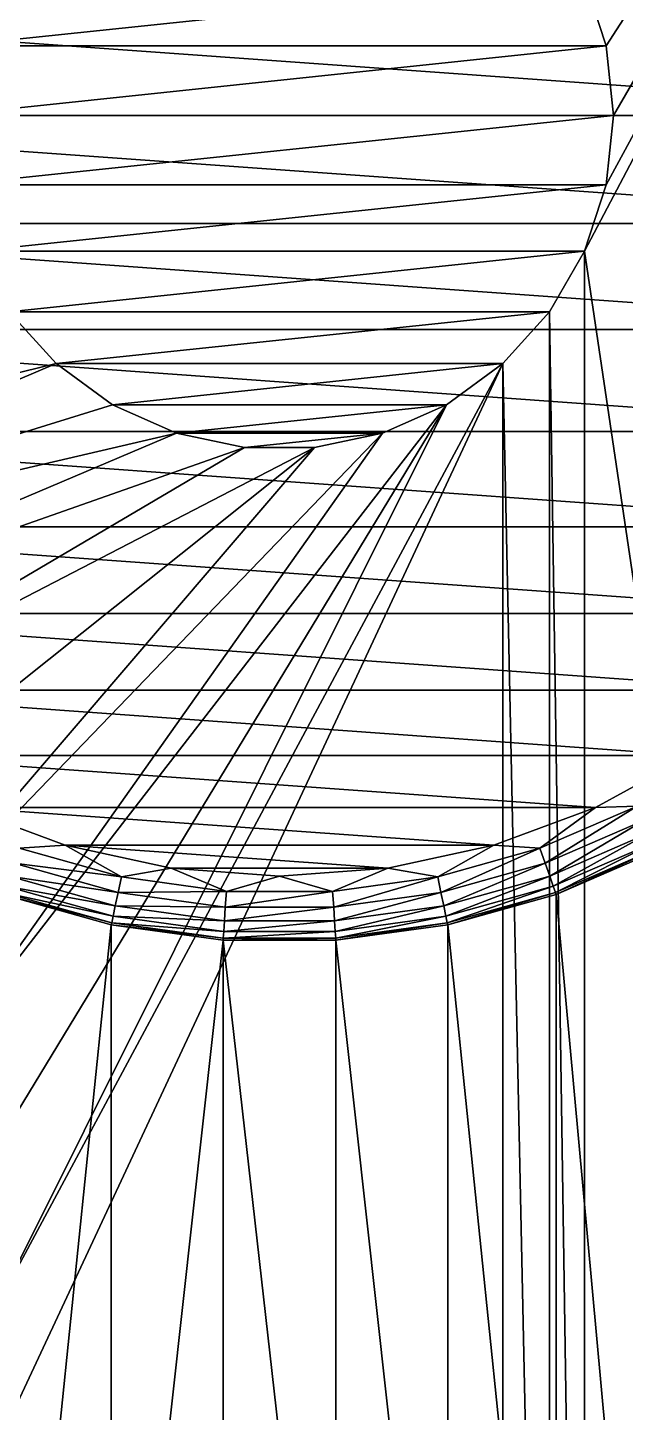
# Model space of a CAD drawing. Extents: x 464 to 15145, y 328 to 7622.
# Drawn here: x 12993 to 13827, y 4012 to 5944 of the extents above; entities that cross this region are included whole.
import ezdxf

# ---------------------------------------------------------------- set-up
doc = ezdxf.new("R2010")
doc.units = 0
doc.layers.get('0').update_dxf_attribs({"linetype": 'CONTINUOUS'})

msp = doc.modelspace()

# ---------------------------------------------------------------- linework, layer by layer
at = {"color": 7}
for points in [[(14457.2, 1016, -3744.1), (13770.5, 5632.3, -3744.1), (14457.2, 6934.5, -3744.1), (14457.2, 1016, -3744.1)], [(14457.2, 6934.5, -3744.1), (13770.5, 5632.3, -3744.1), (13800.7, 5725, -3744.1), (14457.2, 6934.5, -3744.1)], [(14457.2, 6934.5, -3744.1), (13800.7, 5918.9, -3744.1), (13770.5, 6011.6, -3744.1), (14457.2, 6934.5, -3744.1)], [(14457.2, 6934.5, -3744.1), (13800.7, 5725, -3744.1), (13810.8, 5821.9, -3744.1), (14457.2, 6934.5, -3744.1)], [(13810.8, 5821.9, -3744.1), (13800.7, 5918.9, -3744.1), (14457.2, 6934.5, -3744.1), (13810.8, 5821.9, -3744.1)], [(13800.7, 5918.9, -4528.9), (12888.5, 5918.9, -4528.9), (13770.5, 6011.6, -4528.9), (13800.7, 5918.9, -4528.9)], [(13770.5, 6011.6, -4528.9), (12888.5, 5918.9, -4528.9), (12918.6, 6011.6, -4528.9), (13770.5, 6011.6, -4528.9)], [(13800.7, 5918.9, -4528.9), (13770.5, 6011.6, -4528.9), (13800.7, 5918.9, -3744.1), (13800.7, 5918.9, -4528.9)], [(13800.7, 5918.9, -3744.1), (13770.5, 6011.6, -4528.9), (13770.5, 6011.6, -3744.1), (13800.7, 5918.9, -3744.1)], [(14406.4, 5821.9, -5216.8), (12293.5, 5973, -5216.8), (12282.7, 5821.9, -5216.8), (14406.4, 5821.9, -5216.8)], [(14395.6, 5973, -5216.8), (12293.5, 5973, -5216.8), (14406.4, 5821.9, -5216.8), (14395.6, 5973, -5216.8)], [(13810.8, 5821.9, -4528.9), (12878.3, 5821.9, -4528.9), (13800.7, 5918.9, -4528.9), (13810.8, 5821.9, -4528.9)], [(13800.7, 5918.9, -4528.9), (12878.3, 5821.9, -4528.9), (12888.5, 5918.9, -4528.9), (13800.7, 5918.9, -4528.9)], [(13800.7, 5918.9, -4528.9), (13800.7, 5918.9, -3744.1), (13810.8, 5821.9, -4528.9), (13800.7, 5918.9, -4528.9)], [(13810.8, 5821.9, -4528.9), (13800.7, 5918.9, -3744.1), (13810.8, 5821.9, -3744.1), (13810.8, 5821.9, -4528.9)], [(14406.4, 5821.9, -5216.8), (12282.7, 5821.9, -5216.8), (14395.6, 5670.8, -5216.8), (14406.4, 5821.9, -5216.8)], [(14395.6, 5670.8, -5216.8), (12282.7, 5821.9, -5216.8), (12293.5, 5670.8, -5216.8), (14395.6, 5670.8, -5216.8)], [(13810.8, 5821.9, -4528.9), (12888.5, 5725, -4528.9), (12878.3, 5821.9, -4528.9), (13810.8, 5821.9, -4528.9)], [(13800.7, 5725, -4528.9), (12888.5, 5725, -4528.9), (13810.8, 5821.9, -4528.9), (13800.7, 5725, -4528.9)], [(13810.8, 5821.9, -4528.9), (13810.8, 5821.9, -3744.1), (13800.7, 5725, -4528.9), (13810.8, 5821.9, -4528.9)], [(13800.7, 5725, -4528.9), (13810.8, 5821.9, -3744.1), (13800.7, 5725, -3744.1), (13800.7, 5725, -4528.9)], [(12888.5, 5725, -4528.9), (13800.7, 5725, -4528.9), (12918.6, 5632.3, -4528.9), (12888.5, 5725, -4528.9)], [(12918.6, 5632.3, -4528.9), (13800.7, 5725, -4528.9), (13770.5, 5632.3, -4528.9), (12918.6, 5632.3, -4528.9)], [(13800.7, 5725, -4528.9), (13800.7, 5725, -3744.1), (13770.5, 5632.3, -3744.1), (13800.7, 5725, -4528.9)], [(13770.5, 5632.3, -3744.1), (13770.5, 5632.3, -4528.9), (13800.7, 5725, -4528.9), (13770.5, 5632.3, -3744.1)], [(14395.6, 5670.8, -5216.8), (12293.5, 5670.8, -5216.8), (14363.4, 5522.8, -5216.8), (14395.6, 5670.8, -5216.8)], [(14363.4, 5522.8, -5216.8), (12293.5, 5670.8, -5216.8), (12325.7, 5522.8, -5216.8), (14363.4, 5522.8, -5216.8)], [(12918.6, 5632.3, -4528.9), (13770.5, 5632.3, -4528.9), (12967.3, 5547.8, -4528.9), (12918.6, 5632.3, -4528.9)], [(12967.3, 5547.8, -4528.9), (13770.5, 5632.3, -4528.9), (13721.8, 5547.8, -4528.9), (12967.3, 5547.8, -4528.9)], [(13770.5, 2318.2, -3744.1), (13721.8, 5547.8, -3744.1), (13770.5, 5632.3, -3744.1), (13770.5, 2318.2, -3744.1)], [(13721.8, 5547.8, -3744.1), (13721.8, 5547.8, -4528.9), (13770.5, 5632.3, -4528.9), (13721.8, 5547.8, -3744.1)], [(13721.8, 5547.8, -3744.1), (13770.5, 5632.3, -4528.9), (13770.5, 5632.3, -3744.1), (13721.8, 5547.8, -3744.1)], [(13770.5, 2318.2, -3744.1), (13770.5, 5632.3, -3744.1), (14457.2, 1016, -3744.1), (13770.5, 2318.2, -3744.1)], [(12175.2, 5265.7, -3744.1), (12967.3, 5547.8, -3744.1), (13032.6, 5475.4, -3744.1), (12175.2, 5265.7, -3744.1)], [(12967.3, 5547.8, -3744.1), (12967.3, 5547.8, -4528.9), (13032.6, 5475.4, -4528.9), (12967.3, 5547.8, -3744.1)], [(12967.3, 5547.8, -3744.1), (13032.6, 5475.4, -4528.9), (13032.6, 5475.4, -3744.1), (12967.3, 5547.8, -3744.1)], [(12967.3, 5547.8, -4528.9), (13721.8, 5547.8, -4528.9), (13032.6, 5475.4, -4528.9), (12967.3, 5547.8, -4528.9)], [(13032.6, 5475.4, -4528.9), (13721.8, 5547.8, -4528.9), (13656.6, 5475.4, -4528.9), (13032.6, 5475.4, -4528.9)], [(13721.8, 2402.7, -3744.1), (13656.6, 5475.4, -3744.1), (13721.8, 5547.8, -3744.1), (13721.8, 2402.7, -3744.1)], [(13656.6, 5475.4, -3744.1), (13656.6, 5475.4, -4528.9), (13721.8, 5547.8, -4528.9), (13656.6, 5475.4, -3744.1)], [(13656.6, 5475.4, -3744.1), (13721.8, 5547.8, -4528.9), (13721.8, 5547.8, -3744.1), (13656.6, 5475.4, -3744.1)], [(13721.8, 2402.7, -3744.1), (13721.8, 5547.8, -3744.1), (13770.5, 2318.2, -3744.1), (13721.8, 2402.7, -3744.1)], [(14363.4, 5522.8, -5216.8), (12325.7, 5522.8, -5216.8), (14310.4, 5380.8, -5216.8), (14363.4, 5522.8, -5216.8)], [(14310.4, 5380.8, -5216.8), (12325.7, 5522.8, -5216.8), (12378.7, 5380.8, -5216.8), (14310.4, 5380.8, -5216.8)], [(12175.2, 5265.7, -3744.1), (13032.6, 5475.4, -3744.1), (12325.8, 5174.7, -3744.1), (12175.2, 5265.7, -3744.1)], [(12325.8, 5174.7, -3744.1), (13032.6, 5475.4, -3744.1), (13111.4, 5418.1, -3744.1), (12325.8, 5174.7, -3744.1)], [(12944.7, 4150.9, -3744.1), (13577.7, 5418.1, -3744.1), (13656.6, 5475.4, -3744.1), (12944.7, 4150.9, -3744.1)], [(12944.7, 4150.9, -3744.1), (13656.6, 5475.4, -3744.1), (12955.3, 3975.2, -3744.1), (12944.7, 4150.9, -3744.1)], [(12955.3, 3975.2, -3744.1), (13656.6, 5475.4, -3744.1), (13656.6, 2475.1, -3744.1), (12955.3, 3975.2, -3744.1)], [(13032.6, 5475.4, -3744.1), (13032.6, 5475.4, -4528.9), (13111.4, 5418.1, -4528.9), (13032.6, 5475.4, -3744.1)], [(13032.6, 5475.4, -3744.1), (13111.4, 5418.1, -4528.9), (13111.4, 5418.1, -3744.1), (13032.6, 5475.4, -3744.1)], [(13032.6, 5475.4, -4528.9), (13656.6, 5475.4, -4528.9), (13111.4, 5418.1, -4528.9), (13032.6, 5475.4, -4528.9)], [(13111.4, 5418.1, -4528.9), (13656.6, 5475.4, -4528.9), (13577.7, 5418.1, -4528.9), (13111.4, 5418.1, -4528.9)], [(13577.7, 5418.1, -3744.1), (13577.7, 5418.1, -4528.9), (13656.6, 5475.4, -4528.9), (13577.7, 5418.1, -3744.1)], [(13577.7, 5418.1, -3744.1), (13656.6, 5475.4, -4528.9), (13656.6, 5475.4, -3744.1), (13577.7, 5418.1, -3744.1)], [(13656.6, 2475.1, -3744.1), (13656.6, 5475.4, -3744.1), (13721.8, 2402.7, -3744.1), (13656.6, 2475.1, -3744.1)], [(12325.8, 5174.7, -3744.1), (13111.4, 5418.1, -3744.1), (13200.5, 5378.4, -3744.1), (12325.8, 5174.7, -3744.1)], [(12860.6, 4492, -3744.1), (13488.6, 5378.4, -3744.1), (13577.7, 5418.1, -3744.1), (12860.6, 4492, -3744.1)], [(12860.6, 4492, -3744.1), (13577.7, 5418.1, -3744.1), (12913, 4324, -3744.1), (12860.6, 4492, -3744.1)], [(12913, 4324, -3744.1), (13577.7, 5418.1, -3744.1), (12944.7, 4150.9, -3744.1), (12913, 4324, -3744.1)], [(13111.4, 5418.1, -3744.1), (13111.4, 5418.1, -4528.9), (13200.5, 5378.4, -4528.9), (13111.4, 5418.1, -3744.1)], [(13111.4, 5418.1, -3744.1), (13200.5, 5378.4, -4528.9), (13200.5, 5378.4, -3744.1), (13111.4, 5418.1, -3744.1)], [(13111.4, 5418.1, -4528.9), (13577.7, 5418.1, -4528.9), (13200.5, 5378.4, -4528.9), (13111.4, 5418.1, -4528.9)], [(13200.5, 5378.4, -4528.9), (13577.7, 5418.1, -4528.9), (13488.6, 5378.4, -4528.9), (13200.5, 5378.4, -4528.9)], [(13488.6, 5378.4, -3744.1), (13488.6, 5378.4, -4528.9), (13577.7, 5418.1, -4528.9), (13488.6, 5378.4, -3744.1)], [(13488.6, 5378.4, -3744.1), (13577.7, 5418.1, -4528.9), (13577.7, 5418.1, -3744.1), (13488.6, 5378.4, -3744.1)], [(12325.8, 5174.7, -3744.1), (13200.5, 5378.4, -3744.1), (12464.3, 5066.1, -3744.1), (12325.8, 5174.7, -3744.1)], [(14310.4, 5380.8, -5216.8), (12378.7, 5380.8, -5216.8), (14237.8, 5247.8, -5216.8), (14310.4, 5380.8, -5216.8)], [(14237.8, 5247.8, -5216.8), (12378.7, 5380.8, -5216.8), (12451.3, 5247.8, -5216.8), (14237.8, 5247.8, -5216.8)], [(12464.3, 5066.1, -3744.1), (13200.5, 5378.4, -3744.1), (13295.8, 5358.2, -3744.1), (12464.3, 5066.1, -3744.1)], [(12788.4, 4652.5, -3744.1), (13393.3, 5358.2, -3744.1), (13488.6, 5378.4, -3744.1), (12788.4, 4652.5, -3744.1)], [(12788.4, 4652.5, -3744.1), (13488.6, 5378.4, -3744.1), (12860.6, 4492, -3744.1), (12788.4, 4652.5, -3744.1)], [(13200.5, 5378.4, -3744.1), (13200.5, 5378.4, -4528.9), (13295.8, 5358.2, -4528.9), (13200.5, 5378.4, -3744.1)], [(13200.5, 5378.4, -3744.1), (13295.8, 5358.2, -4528.9), (13295.8, 5358.2, -3744.1), (13200.5, 5378.4, -3744.1)], [(13200.5, 5378.4, -4528.9), (13488.6, 5378.4, -4528.9), (13295.8, 5358.2, -4528.9), (13200.5, 5378.4, -4528.9)], [(13295.8, 5358.2, -4528.9), (13488.6, 5378.4, -4528.9), (13393.3, 5358.2, -4528.9), (13295.8, 5358.2, -4528.9)], [(13393.3, 5358.2, -3744.1), (13393.3, 5358.2, -4528.9), (13488.6, 5378.4, -4528.9), (13393.3, 5358.2, -3744.1)], [(13393.3, 5358.2, -3744.1), (13488.6, 5378.4, -4528.9), (13488.6, 5378.4, -3744.1), (13393.3, 5358.2, -3744.1)], [(12464.3, 5066.1, -3744.1), (13295.8, 5358.2, -3744.1), (12588.8, 4941.7, -3744.1), (12464.3, 5066.1, -3744.1)], [(12588.8, 4941.7, -3744.1), (13295.8, 5358.2, -3744.1), (13393.3, 5358.2, -3744.1), (12588.8, 4941.7, -3744.1)], [(12588.8, 4941.7, -3744.1), (13393.3, 5358.2, -3744.1), (12697.3, 4803.1, -3744.1), (12588.8, 4941.7, -3744.1)], [(12697.3, 4803.1, -3744.1), (13393.3, 5358.2, -3744.1), (12788.4, 4652.5, -3744.1), (12697.3, 4803.1, -3744.1)], [(13295.8, 5358.2, -3744.1), (13295.8, 5358.2, -4528.9), (13393.3, 5358.2, -4528.9), (13295.8, 5358.2, -3744.1)], [(13295.8, 5358.2, -3744.1), (13393.3, 5358.2, -4528.9), (13393.3, 5358.2, -3744.1), (13295.8, 5358.2, -3744.1)], [(14237.8, 5247.8, -5216.8), (12451.3, 5247.8, -5216.8), (14147, 5126.6, -5216.8), (14237.8, 5247.8, -5216.8)], [(14147, 5126.6, -5216.8), (12451.3, 5247.8, -5216.8), (12542.1, 5126.6, -5216.8), (14147, 5126.6, -5216.8)], [(14147, 5126.6, -5216.8), (12542.1, 5126.6, -5216.8), (14039.9, 5019.4, -5216.8), (14147, 5126.6, -5216.8)], [(14039.9, 5019.4, -5216.8), (12542.1, 5126.6, -5216.8), (12649.2, 5019.4, -5216.8), (14039.9, 5019.4, -5216.8)], [(14039.9, 5019.4, -5216.8), (12649.2, 5019.4, -5216.8), (13918.6, 4928.6, -5216.8), (14039.9, 5019.4, -5216.8)], [(13918.6, 4928.6, -5216.8), (12649.2, 5019.4, -5216.8), (12770.5, 4928.6, -5216.8), (13918.6, 4928.6, -5216.8)], [(13918.6, 4928.6, -5216.8), (12770.5, 4928.6, -5216.8), (13785.7, 4856, -5216.8), (13918.6, 4928.6, -5216.8)], [(13785.7, 4856, -5216.8), (12770.5, 4928.6, -5216.8), (12903.5, 4856, -5216.8), (13785.7, 4856, -5216.8)], [(13844.1, 4857.9, -5213.7), (13918.6, 4928.6, -5216.8), (13785.7, 4856, -5216.8), (13844.1, 4857.9, -5213.7)], [(12981, 4798.9, -5213.7), (13045.4, 4803.1, -5216.8), (12903.5, 4856, -5216.8), (12981, 4798.9, -5213.7)], [(13785.7, 4856, -5216.8), (12903.5, 4856, -5216.8), (13643.7, 4803.1, -5216.8), (13785.7, 4856, -5216.8)], [(13643.7, 4803.1, -5216.8), (12903.5, 4856, -5216.8), (13045.4, 4803.1, -5216.8), (13643.7, 4803.1, -5216.8)], [(13708.1, 4798.9, -5213.7), (13785.7, 4856, -5216.8), (13643.7, 4803.1, -5216.8), (13708.1, 4798.9, -5213.7)], [(13844.1, 4857.9, -5213.7), (13785.7, 4856, -5216.8), (13708.1, 4798.9, -5213.7), (13844.1, 4857.9, -5213.7)], [(13844.1, 4857.9, -5213.7), (13708.1, 4798.9, -5213.7), (13715.6, 4777.9, -5204.5), (13844.1, 4857.9, -5213.7)], [(13844.1, 4857.9, -5213.7), (13715.6, 4777.9, -5204.5), (13854.3, 4838.1, -5204.5), (13844.1, 4857.9, -5213.7)], [(13715.6, 4777.9, -5204.5), (13722, 4759.9, -5189.8), (13854.3, 4838.1, -5204.5), (13715.6, 4777.9, -5204.5)], [(13854.3, 4838.1, -5204.5), (13722, 4759.9, -5189.8), (13863.1, 4821.2, -5189.8), (13854.3, 4838.1, -5204.5)], [(13722, 4759.9, -5189.8), (13726.9, 4746, -5170.7), (13863.1, 4821.2, -5189.8), (13722, 4759.9, -5189.8)], [(13863.1, 4821.2, -5189.8), (13726.9, 4746, -5170.7), (13869.9, 4808.1, -5170.7), (13863.1, 4821.2, -5189.8)], [(13123.7, 4758.9, -5213.7), (12981, 4798.9, -5213.7), (12973.5, 4777.9, -5204.5), (13123.7, 4758.9, -5213.7)], [(13123.7, 4758.9, -5213.7), (13045.4, 4803.1, -5216.8), (12981, 4798.9, -5213.7), (13123.7, 4758.9, -5213.7)], [(13123.7, 4758.9, -5213.7), (13193.4, 4770.9, -5216.8), (13045.4, 4803.1, -5216.8), (13123.7, 4758.9, -5213.7)], [(13643.7, 4803.1, -5216.8), (13045.4, 4803.1, -5216.8), (13495.7, 4770.9, -5216.8), (13643.7, 4803.1, -5216.8)], [(13495.7, 4770.9, -5216.8), (13045.4, 4803.1, -5216.8), (13193.4, 4770.9, -5216.8), (13495.7, 4770.9, -5216.8)], [(13565.5, 4758.9, -5213.7), (13643.7, 4803.1, -5216.8), (13495.7, 4770.9, -5216.8), (13565.5, 4758.9, -5213.7)], [(13708.1, 4798.9, -5213.7), (13643.7, 4803.1, -5216.8), (13565.5, 4758.9, -5213.7), (13708.1, 4798.9, -5213.7)], [(13708.1, 4798.9, -5213.7), (13565.5, 4758.9, -5213.7), (13570, 4737.1, -5204.5), (13708.1, 4798.9, -5213.7)], [(13708.1, 4798.9, -5213.7), (13570, 4737.1, -5204.5), (13715.6, 4777.9, -5204.5), (13708.1, 4798.9, -5213.7)], [(13726.9, 4746, -5170.7), (13730, 4737.3, -5148.4), (13869.9, 4808.1, -5170.7), (13726.9, 4746, -5170.7)], [(13869.9, 4808.1, -5170.7), (13730, 4737.3, -5148.4), (13874.1, 4799.9, -5148.4), (13869.9, 4808.1, -5170.7)], [(13731.1, 4734.4, -5124.5), (13874.1, 4799.9, -5148.4), (13730, 4737.3, -5148.4), (13731.1, 4734.4, -5124.5)], [(13875.6, 4797.1, -5124.5), (13874.1, 4799.9, -5148.4), (13731.1, 4734.4, -5124.5), (13875.6, 4797.1, -5124.5)], [(13875.6, 4797.1, -4432), (13875.6, 4797.1, -5124.5), (13731.1, 4734.4, -4432), (13875.6, 4797.1, -4432)], [(13731.1, 4734.4, -4432), (13875.6, 4797.1, -5124.5), (13731.1, 4734.4, -5124.5), (13731.1, 4734.4, -4432)], [(13731.1, 4734.4, -4432), (13875.6, 3153.3, -4432), (13875.6, 4797.1, -4432), (13731.1, 4734.4, -4432)], [(12973.5, 4777.9, -5204.5), (12967.1, 4759.9, -5189.8), (13119.1, 4737.1, -5204.5), (12973.5, 4777.9, -5204.5)], [(13123.7, 4758.9, -5213.7), (12973.5, 4777.9, -5204.5), (13119.1, 4737.1, -5204.5), (13123.7, 4758.9, -5213.7)], [(13570, 4737.1, -5204.5), (13573.9, 4718.4, -5189.8), (13715.6, 4777.9, -5204.5), (13570, 4737.1, -5204.5)], [(13715.6, 4777.9, -5204.5), (13573.9, 4718.4, -5189.8), (13722, 4759.9, -5189.8), (13715.6, 4777.9, -5204.5)], [(12967.1, 4759.9, -5189.8), (12962.2, 4746, -5170.7), (13115.2, 4718.4, -5189.8), (12967.1, 4759.9, -5189.8)], [(13119.1, 4737.1, -5204.5), (12967.1, 4759.9, -5189.8), (13115.2, 4718.4, -5189.8), (13119.1, 4737.1, -5204.5)], [(13270.5, 4738.7, -5213.7), (13123.7, 4758.9, -5213.7), (13119.1, 4737.1, -5204.5), (13270.5, 4738.7, -5213.7)], [(13270.5, 4738.7, -5213.7), (13193.4, 4770.9, -5216.8), (13123.7, 4758.9, -5213.7), (13270.5, 4738.7, -5213.7)], [(13270.5, 4738.7, -5213.7), (13344.6, 4760.1, -5216.8), (13193.4, 4770.9, -5216.8), (13270.5, 4738.7, -5213.7)], [(13495.7, 4770.9, -5216.8), (13193.4, 4770.9, -5216.8), (13344.6, 4760.1, -5216.8), (13495.7, 4770.9, -5216.8)], [(13418.7, 4738.7, -5213.7), (13344.6, 4760.1, -5216.8), (13270.5, 4738.7, -5213.7), (13418.7, 4738.7, -5213.7)], [(13418.7, 4738.7, -5213.7), (13495.7, 4770.9, -5216.8), (13344.6, 4760.1, -5216.8), (13418.7, 4738.7, -5213.7)], [(13565.5, 4758.9, -5213.7), (13495.7, 4770.9, -5216.8), (13418.7, 4738.7, -5213.7), (13565.5, 4758.9, -5213.7)], [(13565.5, 4758.9, -5213.7), (13418.7, 4738.7, -5213.7), (13420.2, 4716.5, -5204.5), (13565.5, 4758.9, -5213.7)], [(13565.5, 4758.9, -5213.7), (13420.2, 4716.5, -5204.5), (13570, 4737.1, -5204.5), (13565.5, 4758.9, -5213.7)], [(13573.9, 4718.4, -5189.8), (13576.9, 4704, -5170.7), (13722, 4759.9, -5189.8), (13573.9, 4718.4, -5189.8)], [(13722, 4759.9, -5189.8), (13576.9, 4704, -5170.7), (13726.9, 4746, -5170.7), (13722, 4759.9, -5189.8)], [(12958.1, 4734.4, -5124.5), (13110.4, 4695, -5148.4), (12959.1, 4737.3, -5148.4), (12958.1, 4734.4, -5124.5)], [(12962.2, 4746, -5170.7), (12959.1, 4737.3, -5148.4), (13112.3, 4704, -5170.7), (12962.2, 4746, -5170.7)], [(13112.3, 4704, -5170.7), (12959.1, 4737.3, -5148.4), (13110.4, 4695, -5148.4), (13112.3, 4704, -5170.7)], [(13115.2, 4718.4, -5189.8), (12962.2, 4746, -5170.7), (13112.3, 4704, -5170.7), (13115.2, 4718.4, -5189.8)], [(13119.1, 4737.1, -5204.5), (13115.2, 4718.4, -5189.8), (13268.9, 4716.5, -5204.5), (13119.1, 4737.1, -5204.5)], [(13270.5, 4738.7, -5213.7), (13119.1, 4737.1, -5204.5), (13268.9, 4716.5, -5204.5), (13270.5, 4738.7, -5213.7)], [(13418.7, 4738.7, -5213.7), (13270.5, 4738.7, -5213.7), (13268.9, 4716.5, -5204.5), (13418.7, 4738.7, -5213.7)], [(13418.7, 4738.7, -5213.7), (13268.9, 4716.5, -5204.5), (13420.2, 4716.5, -5204.5), (13418.7, 4738.7, -5213.7)], [(13420.2, 4716.5, -5204.5), (13421.5, 4697.4, -5189.8), (13570, 4737.1, -5204.5), (13420.2, 4716.5, -5204.5)], [(13570, 4737.1, -5204.5), (13421.5, 4697.4, -5189.8), (13573.9, 4718.4, -5189.8), (13570, 4737.1, -5204.5)], [(13576.9, 4704, -5170.7), (13578.7, 4695, -5148.4), (13726.9, 4746, -5170.7), (13576.9, 4704, -5170.7)], [(13726.9, 4746, -5170.7), (13578.7, 4695, -5148.4), (13730, 4737.3, -5148.4), (13726.9, 4746, -5170.7)], [(13579.4, 4691.9, -5124.5), (13730, 4737.3, -5148.4), (13578.7, 4695, -5148.4), (13579.4, 4691.9, -5124.5)], [(13731.1, 4734.4, -5124.5), (13730, 4737.3, -5148.4), (13579.4, 4691.9, -5124.5), (13731.1, 4734.4, -5124.5)], [(13109.7, 4691.9, -5124.5), (13110.4, 4695, -5148.4), (12958.1, 4734.4, -5124.5), (13109.7, 4691.9, -5124.5)], [(13109.7, 4691.9, -4432), (13109.7, 4691.9, -5124.5), (12958.1, 4734.4, -4432), (13109.7, 4691.9, -4432)], [(12958.1, 4734.4, -4432), (13109.7, 4691.9, -5124.5), (12958.1, 4734.4, -5124.5), (12958.1, 4734.4, -4432)], [(12958.1, 4734.4, -4432), (12958.1, 3216.1, -4432), (13109.7, 4691.9, -4432), (12958.1, 4734.4, -4432)], [(13115.2, 4718.4, -5189.8), (13112.3, 4704, -5170.7), (13267.6, 4697.4, -5189.8), (13115.2, 4718.4, -5189.8)], [(13268.9, 4716.5, -5204.5), (13115.2, 4718.4, -5189.8), (13267.6, 4697.4, -5189.8), (13268.9, 4716.5, -5204.5)], [(13268.9, 4716.5, -5204.5), (13267.6, 4697.4, -5189.8), (13420.2, 4716.5, -5204.5), (13268.9, 4716.5, -5204.5)], [(13420.2, 4716.5, -5204.5), (13267.6, 4697.4, -5189.8), (13421.5, 4697.4, -5189.8), (13420.2, 4716.5, -5204.5)], [(13421.5, 4697.4, -5189.8), (13422.5, 4682.8, -5170.7), (13573.9, 4718.4, -5189.8), (13421.5, 4697.4, -5189.8)], [(13573.9, 4718.4, -5189.8), (13422.5, 4682.8, -5170.7), (13576.9, 4704, -5170.7), (13573.9, 4718.4, -5189.8)], [(13731.1, 4734.4, -4432), (13731.1, 4734.4, -5124.5), (13579.4, 4691.9, -4432), (13731.1, 4734.4, -4432)], [(13579.4, 4691.9, -4432), (13731.1, 4734.4, -5124.5), (13579.4, 4691.9, -5124.5), (13579.4, 4691.9, -4432)], [(13579.4, 4691.9, -4432), (13731.1, 3216.1, -4432), (13731.1, 4734.4, -4432), (13579.4, 4691.9, -4432)], [(13731.1, 4734.4, -4432), (13731.1, 3216.1, -4432), (13875.6, 3153.3, -4432), (13731.1, 4734.4, -4432)], [(13112.3, 4704, -5170.7), (13110.4, 4695, -5148.4), (13266.6, 4682.8, -5170.7), (13112.3, 4704, -5170.7)], [(13267.6, 4697.4, -5189.8), (13112.3, 4704, -5170.7), (13266.6, 4682.8, -5170.7), (13267.6, 4697.4, -5189.8)], [(13267.6, 4697.4, -5189.8), (13266.6, 4682.8, -5170.7), (13421.5, 4697.4, -5189.8), (13267.6, 4697.4, -5189.8)], [(13421.5, 4697.4, -5189.8), (13266.6, 4682.8, -5170.7), (13422.5, 4682.8, -5170.7), (13421.5, 4697.4, -5189.8)], [(13422.5, 4682.8, -5170.7), (13423.1, 4673.6, -5148.4), (13576.9, 4704, -5170.7), (13422.5, 4682.8, -5170.7)], [(13576.9, 4704, -5170.7), (13423.1, 4673.6, -5148.4), (13578.7, 4695, -5148.4), (13576.9, 4704, -5170.7)], [(13109.7, 4691.9, -4432), (12958.1, 3216.1, -4432), (13109.7, 3258.6, -4432), (13109.7, 4691.9, -4432)], [(13109.7, 4691.9, -5124.5), (13266, 4673.6, -5148.4), (13110.4, 4695, -5148.4), (13109.7, 4691.9, -5124.5)], [(13265.8, 4670.4, -5124.5), (13266, 4673.6, -5148.4), (13109.7, 4691.9, -5124.5), (13265.8, 4670.4, -5124.5)], [(13265.8, 4670.4, -4432), (13265.8, 4670.4, -5124.5), (13109.7, 4691.9, -4432), (13265.8, 4670.4, -4432)], [(13109.7, 4691.9, -4432), (13265.8, 4670.4, -5124.5), (13109.7, 4691.9, -5124.5), (13109.7, 4691.9, -4432)], [(13109.7, 4691.9, -4432), (13109.7, 3258.6, -4432), (13265.8, 4670.4, -4432), (13109.7, 4691.9, -4432)], [(13266.6, 4682.8, -5170.7), (13110.4, 4695, -5148.4), (13266, 4673.6, -5148.4), (13266.6, 4682.8, -5170.7)], [(13266.6, 4682.8, -5170.7), (13266, 4673.6, -5148.4), (13422.5, 4682.8, -5170.7), (13266.6, 4682.8, -5170.7)], [(13422.5, 4682.8, -5170.7), (13266, 4673.6, -5148.4), (13423.1, 4673.6, -5148.4), (13422.5, 4682.8, -5170.7)], [(13423.3, 4670.4, -5124.5), (13578.7, 4695, -5148.4), (13423.1, 4673.6, -5148.4), (13423.3, 4670.4, -5124.5)], [(13579.4, 4691.9, -5124.5), (13578.7, 4695, -5148.4), (13423.3, 4670.4, -5124.5), (13579.4, 4691.9, -5124.5)], [(13579.4, 4691.9, -4432), (13579.4, 4691.9, -5124.5), (13423.3, 4670.4, -4432), (13579.4, 4691.9, -4432)], [(13423.3, 4670.4, -4432), (13579.4, 4691.9, -5124.5), (13423.3, 4670.4, -5124.5), (13423.3, 4670.4, -4432)], [(13423.3, 4670.4, -4432), (13579.4, 3258.6, -4432), (13579.4, 4691.9, -4432), (13423.3, 4670.4, -4432)], [(13579.4, 4691.9, -4432), (13579.4, 3258.6, -4432), (13731.1, 3216.1, -4432), (13579.4, 4691.9, -4432)], [(13265.8, 4670.4, -4432), (13109.7, 3258.6, -4432), (13265.8, 3280.1, -4432), (13265.8, 4670.4, -4432)], [(13423.3, 4670.4, -5124.5), (13423.1, 4673.6, -5148.4), (13265.8, 4670.4, -5124.5), (13423.3, 4670.4, -5124.5)], [(13265.8, 4670.4, -5124.5), (13423.1, 4673.6, -5148.4), (13266, 4673.6, -5148.4), (13265.8, 4670.4, -5124.5)], [(13423.3, 4670.4, -4432), (13423.3, 4670.4, -5124.5), (13265.8, 4670.4, -4432), (13423.3, 4670.4, -4432)], [(13265.8, 4670.4, -4432), (13423.3, 4670.4, -5124.5), (13265.8, 4670.4, -5124.5), (13265.8, 4670.4, -4432)], [(13265.8, 4670.4, -4432), (13265.8, 3280.1, -4432), (13423.3, 3280.1, -4432), (13265.8, 4670.4, -4432)], [(13265.8, 4670.4, -4432), (13423.3, 3280.1, -4432), (13423.3, 4670.4, -4432), (13265.8, 4670.4, -4432)], [(13423.3, 4670.4, -4432), (13423.3, 3280.1, -4432), (13579.4, 3258.6, -4432), (13423.3, 4670.4, -4432)]]:
    msp.add_3dface(points, dxfattribs=at)

doc.saveas('drawing.dxf')
